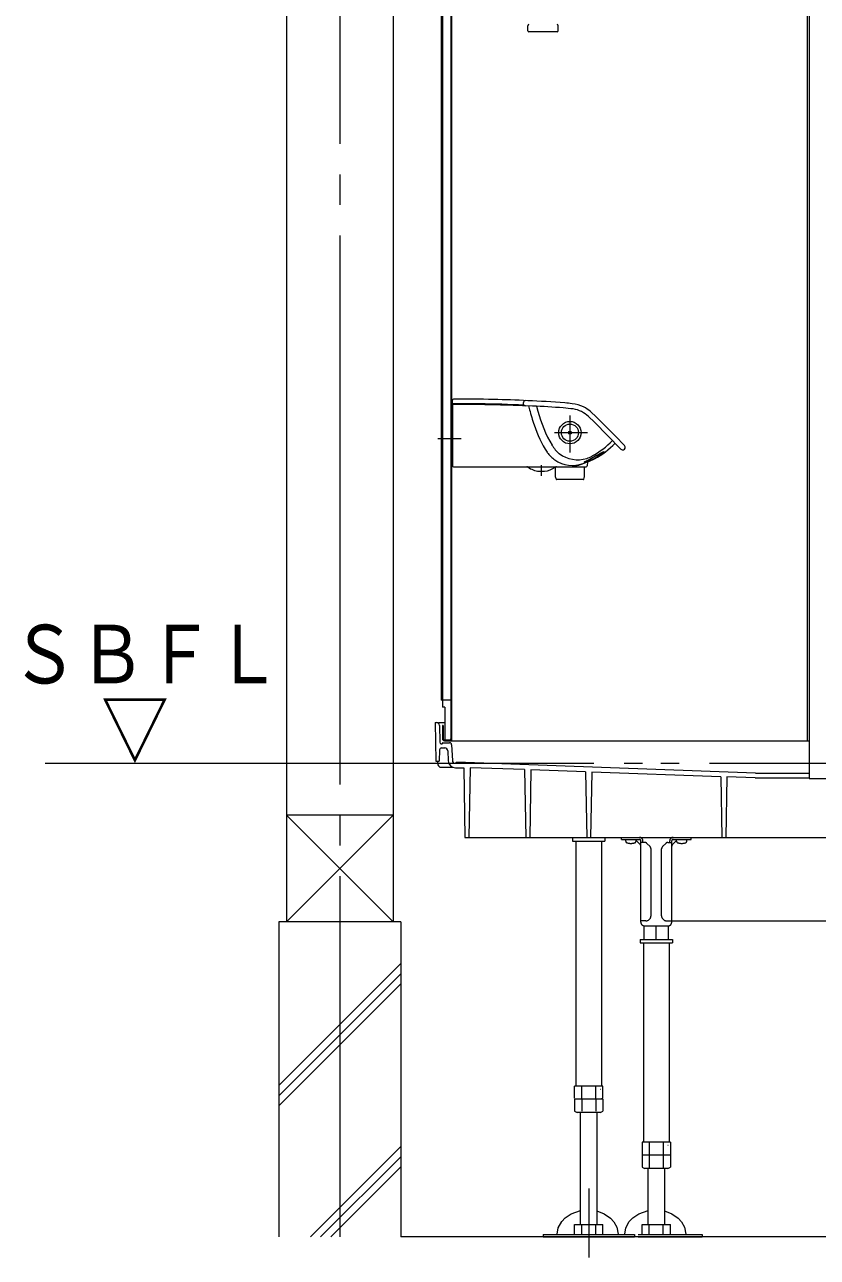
# Model space of a CAD drawing. Units: millimetres on the paper. Extents: x -305 to 305, y -152 to 152.
# Drawn here: x -140.6 to -114.59, y 14.89 to 55.3 of the extents above; entities that cross this region are included whole.
import ezdxf
from ezdxf.enums import TextEntityAlignment as Align

# ---------------------------------------------------------------- set-up
doc = ezdxf.new("R2010")
doc.units = ezdxf.units.MM
doc.linetypes.add('LONG_CHAIN', pattern=[21, 18, -1, 1, -1])
doc.linetypes.add('LONG_DOUBLE_CHAIN', pattern=[21.8, 18, -1, 0.6, -0.6, 0.6, -1])
doc.layers.add('0-1_VIEW0001', color=7, linetype='Continuous', lineweight=9)
doc.styles.add('ＭＳ ゴシック', font='')
doc.styles.get('ＭＳ ゴシック').set_extended_font_data('MS Gothic')

msp = doc.modelspace()

# ---------------------------------------------------------------- linework, layer by layer
at = {"layer": '0-1_VIEW0001'}
for p, q in [((-132.008, 111.391), (-132.008, 25.891)), ((-128.508, 111.391), (-128.508, 25.891)), ((-126.931, 97.258), (-126.931, 38.564)), ((-126.891, 97.258), (-126.891, 38.564)), ((-126.615, 97.258), (-126.615, 31.891)), ((-126.591, 97.258), (-126.591, 31.825)), ((-114.925, 97.258), (-114.925, 31.825)), ((-114.858, 97.258), (-114.858, 30.591)), ((-124.091, 55.1), (-124.091, 55.266)), ((-123.125, 55.066), (-124.058, 55.066)), ((-123.091, 55.1), (-123.091, 55.266)), ((-126.591, 40.908), (-126.591, 42.891)), ((-126.575, 42.908), (-126.558, 42.908)), ((-126.559, 42.871), (-126.557, 42.992)), ((-126.535, 42.853), (-126.54, 42.853)), ((-126.523, 42.853), (-126.535, 42.853)), ((-126.558, 42.833), (-126.558, 40.841)), ((-123.934, 42.797), (-124.165, 42.807)), ((-124.062, 42.803), (-124.032, 42.678)), ((-123.801, 42.791), (-123.757, 42.633)), ((-121.904, 42.27), (-122.1, 42.455)), ((-121.037, 41.385), (-121.904, 42.27)), ((-121.777, 41.209), (-121.685, 41.26)), ((-121.609, 41.298), (-121.604, 41.301)), ((-121.59, 41.295), (-121.601, 41.283)), ((-126.558, 40.892), (-126.575, 40.891)), ((-122.233, 40.964), (-122.215, 40.975)), ((-122.202, 40.954), (-122.223, 40.948)), ((-122.215, 40.975), (-122.19, 40.988)), ((-122.133, 40.967), (-122.14, 40.84)), ((-122.07, 40.995), (-121.901, 41.07)), ((-121.829, 41.18), (-121.777, 41.209)), ((-126.525, 40.808), (-122.173, 40.808)), ((-123.725, 40.66), (-123.538, 40.661)), ((-123.191, 40.796), (-123.191, 40.488)), ((-123.191, 40.483), (-123.162, 40.397)), ((-122.254, 40.397), (-122.226, 40.483)), ((-122.225, 40.488), (-122.225, 40.808)), ((-122.27, 40.386), (-123.146, 40.386)), ((-126.931, 39.558), (-126.931, 33.158)), ((-126.891, 39.558), (-126.891, 32.925)), ((-126.891, 33.158), (-126.931, 33.158)), ((-126.615, 33.158), (-126.891, 33.158)), ((-126.808, 32.925), (-126.891, 32.925)), ((-126.808, 32.925), (-126.808, 31.848)), ((-127.125, 32.425), (-127.09, 32.425)), ((-127.125, 32.425), (-127.103, 31.158)), ((-127.02, 32.425), (-126.808, 32.425)), ((-126.99, 32.326), (-126.98, 31.774)), ((-126.868, 32.325), (-126.891, 32.325)), ((-126.891, 32.325), (-126.891, 31.891)), ((-126.868, 32.325), (-126.868, 31.891)), ((-126.986, 31.526), (-126.996, 31.158)), ((-126.93, 31.725), (-126.908, 31.725)), ((-126.919, 31.591), (-126.813, 31.591)), ((-126.891, 31.741), (-126.881, 31.741)), ((-126.875, 31.758), (-126.656, 31.758)), ((-126.808, 31.848), (-126.825, 31.848)), ((-126.658, 31.825), (-126.825, 31.825)), ((-126.658, 31.848), (-126.808, 31.848)), ((-126.808, 31.825), (-126.591, 31.825)), ((-126.808, 31.825), (-114.858, 31.825)), ((-126.589, 31.694), (-126.566, 31.181)), ((-127.103, 31.158), (-126.996, 31.158)), ((-127.058, 31.158), (-127.037, 31.041)), ((-126.713, 31.496), (-126.699, 31.165)), ((-126.433, 31.085), (-126.433, 31.12)), ((-116.624, 30.768), (-126.433, 31.12)), ((-126.939, 30.958), (-126.552, 30.958)), ((-126.433, 31.085), (-126.468, 31.086)), ((-126.466, 30.941), (-126.191, 30.941)), ((-126.191, 30.941), (-126.152, 28.658)), ((-125.985, 30.943), (-126.025, 28.658)), ((-124.194, 30.879), (-125.985, 30.943)), ((-124.194, 30.879), (-124.155, 28.658)), ((-123.989, 30.872), (-124.028, 28.658)), ((-122.192, 30.807), (-123.989, 30.872)), ((-122.192, 30.807), (-122.155, 28.658)), ((-121.991, 30.8), (-122.028, 28.658)), ((-117.756, 30.648), (-121.991, 30.8)), ((-116.624, 30.768), (-114.858, 30.768)), ((-117.756, 30.648), (-117.721, 28.658)), ((-117.56, 30.641), (-117.595, 28.658)), ((-116.627, 30.608), (-117.56, 30.641)), ((-116.627, 30.608), (-114.858, 30.608)), ((-114.858, 30.591), (-114.308, 30.591)), ((-128.508, 29.391), (-132.008, 29.391)), ((-132.008, 29.391), (-128.508, 25.891)), ((-128.508, 29.391), (-132.008, 25.891)), ((-126.152, 28.658), (-88.698, 28.658)), ((-122.515, 28.538), (-122.515, 20.505)), ((-121.668, 28.538), (-121.668, 20.505)), ((-121.558, 28.658), (-121.558, 28.538)), ((-128.258, 25.891), (-132.258, 25.891)), ((-132.258, 25.891), (-132.258, 15.558)), ((-128.258, 25.891), (-128.258, 15.558)), ((-132.258, 20.522), (-128.258, 24.522)), ((-132.258, 20.189), (-128.258, 24.189)), ((-132.258, 19.855), (-128.258, 23.855)), ((-122.553, 20.107), (-122.553, 20.505)), ((-121.63, 20.505), (-122.553, 20.505)), ((-122.322, 20.105), (-122.322, 20.505)), ((-121.861, 20.105), (-121.861, 20.505)), ((-121.708, 20.405), (-121.698, 20.405)), ((-121.63, 20.107), (-121.63, 20.505)), ((-122.553, 20.071), (-122.553, 19.683)), ((-121.63, 20.071), (-122.553, 20.071)), ((-122.322, 20.071), (-122.322, 19.683)), ((-121.861, 20.071), (-121.861, 19.683)), ((-121.63, 20.107), (-121.691, 20.071)), ((-121.63, 20.071), (-121.63, 19.683)), ((-122.553, 19.683), (-122.475, 19.638)), ((-121.708, 19.638), (-122.475, 19.638)), ((-122.358, 15.968), (-122.358, 19.638)), ((-121.825, 19.638), (-121.825, 15.968)), ((-121.708, 19.638), (-121.63, 19.683)), ((-131.223, 15.558), (-128.258, 18.522)), ((-130.889, 15.558), (-128.258, 18.189)), ((-130.556, 15.558), (-128.258, 17.856)), ((-122.553, 15.635), (-122.553, 15.968)), ((-122.553, 15.968), (-121.63, 15.968)), ((-122.322, 15.635), (-122.322, 15.968)), ((-121.861, 15.635), (-121.861, 15.968)), ((-121.63, 15.635), (-121.63, 15.968)), ((-86.758, 15.558), (-128.258, 15.558)), ((-123.591, 15.635), (-120.591, 15.635)), ((-120.591, 15.635), (-120.591, 15.558))]:
    msp.add_line(p, q, dxfattribs=at)
at = {"layer": '0-1_VIEW0001', "linetype": 'LONG_CHAIN'}
for p, q in [((-130.258, 111.391), (-130.258, 15.558)), ((-122.708, 42.49), (-122.708, 41.278)), ((-126.28, 41.725), (-127.039, 41.725)), ((-123.212, 41.925), (-122.128, 41.925)), ((-123.638, 40.512), (-123.638, 40.861)), ((-122.091, 17.149), (-122.091, 14.891))]:
    msp.add_line(p, q, dxfattribs=at)
at = {"layer": '0-1_VIEW0001', "linetype": 'LONG_DOUBLE_CHAIN'}
msp.add_line((-139.925, 31.091), (-73.258, 31.091), dxfattribs=at)
at = {"layer": '0-1_VIEW0001', "color": 2, "linetype": 'LONG_DOUBLE_CHAIN'}
for p, q in [((-121.015, 28.591), (-121.015, 28.658)), ((-121.015, 28.591), (-120.431, 28.591)), ((-120.878, 28.534), (-120.883, 28.591)), ((-120.396, 28.409), (-120.539, 28.553)), ((-120.538, 28.534), (-120.533, 28.591)), ((-120.381, 25.875), (-120.381, 28.541)), ((-120.256, 28.491), (-120.381, 28.491)), ((-120.315, 28.491), (-120.315, 28.541)), ((-120.077, 28.354), (-120.185, 28.462)), ((-119.564, 28.462), (-119.672, 28.354)), ((-119.493, 28.491), (-119.368, 28.491)), ((-119.435, 28.491), (-119.435, 28.541)), ((-119.368, 25.875), (-119.368, 28.541)), ((-119.353, 28.409), (-119.21, 28.553)), ((-119.318, 28.591), (-118.735, 28.591)), ((-119.211, 28.534), (-119.216, 28.591)), ((-118.871, 28.534), (-118.866, 28.591)), ((-118.735, 28.591), (-118.735, 28.658)), ((-120.048, 26.091), (-120.048, 28.283)), ((-119.701, 26.091), (-119.701, 28.283)), ((-120.215, 25.925), (-120.381, 25.925)), ((-119.535, 25.925), (-119.368, 25.925)), ((-119.368, 25.925), (-110.525, 25.925)), ((-120.275, 25.305), (-120.275, 25.758)), ((-120.265, 25.758), (-119.485, 25.758)), ((-119.875, 25.305), (-119.875, 25.758)), ((-119.475, 25.305), (-119.475, 25.758)), ((-120.408, 25.305), (-119.341, 25.305)), ((-120.408, 25.305), (-120.408, 25.205)), ((-120.408, 25.205), (-119.341, 25.205)), ((-120.298, 25.205), (-120.298, 18.671)), ((-119.451, 25.205), (-119.451, 18.671)), ((-119.341, 25.305), (-119.341, 25.205)), ((-120.337, 18.671), (-120.337, 17.85)), ((-119.413, 18.671), (-120.337, 18.671)), ((-120.106, 18.671), (-120.106, 17.805)), ((-119.644, 18.671), (-119.644, 17.805)), ((-119.413, 18.671), (-119.413, 17.85)), ((-119.413, 18.238), (-120.337, 18.238)), ((-119.475, 18.238), (-120.275, 18.238)), ((-119.491, 18.571), (-119.481, 18.571)), ((-120.337, 17.85), (-120.258, 17.805)), ((-119.491, 17.805), (-120.258, 17.805)), ((-120.141, 15.968), (-120.141, 17.805)), ((-119.608, 17.805), (-119.608, 15.968)), ((-119.491, 17.805), (-119.413, 17.85)), ((-120.337, 15.635), (-120.337, 15.968)), ((-120.337, 15.968), (-119.413, 15.968)), ((-120.106, 15.635), (-120.106, 15.968)), ((-119.644, 15.635), (-119.644, 15.968)), ((-119.413, 15.635), (-119.413, 15.968)), ((-120.472, 15.558), (-118.375, 15.558)), ((-120.258, 15.635), (-119.491, 15.635))]:
    msp.add_line(p, q, dxfattribs=at)
at = {"layer": '0-1_VIEW0001'}
for points in [[(-122.032, 42.616), (-121.838, 42.438), (-121.21, 41.807), (-120.914, 41.499)], [(-122.241, 40.948), (-122.243, 40.949), (-122.245, 40.951)], [(-122.19, 40.988), (-122.118, 41.025), (-122.103, 41.033)], [(-122.103, 41.033), (-122.053, 41.059), (-121.999, 41.088), (-121.943, 41.118), (-121.886, 41.149)], [(-121.83, 41.179), (-121.836, 41.176), (-121.841, 41.173), (-121.847, 41.17), (-121.852, 41.167), (-121.858, 41.164), (-121.863, 41.161), (-121.869, 41.158), (-121.875, 41.155), (-121.88, 41.152), (-121.886, 41.149)], [(-122.625, 28.658), (-122.625, 28.538), (-121.558, 28.538)], [(-123.123, 15.635), (-123.123, 15.648), (-123.089, 15.856), (-122.978, 16.063), (-122.862, 16.187), (-122.664, 16.321), (-122.358, 16.425)], [(-121.825, 16.411), (-121.581, 16.32), (-121.372, 16.175), (-121.264, 16.056), (-121.167, 15.882), (-121.123, 15.648), (-121.123, 15.635)], [(-123.591, 15.635), (-123.591, 15.558), (-120.591, 15.558)]]:
    msp.add_lwpolyline(points, dxfattribs=at)
at = {"layer": '0-1_VIEW0001', "color": 2, "linetype": 'LONG_DOUBLE_CHAIN'}
for points in [[(-120.907, 15.635), (-120.907, 15.648), (-120.872, 15.856), (-120.762, 16.063), (-120.646, 16.187), (-120.447, 16.321), (-120.141, 16.425)], [(-119.608, 16.411), (-119.365, 16.32), (-119.155, 16.175), (-119.047, 16.056), (-118.95, 15.882), (-118.907, 15.648), (-118.907, 15.635)], [(-120.472, 15.635), (-118.375, 15.635), (-118.375, 15.558)]]:
    msp.add_lwpolyline(points, dxfattribs=at)
at = {"layer": '0-1_VIEW0001'}
for radius in [0.368, 0.28, 0.05]:
    msp.add_circle((-122.708, 41.925), radius, dxfattribs=at)
for centre, radius, start, end in [((-124.058, 55.266), 0.0333, 90, 180), ((-124.058, 55.1), 0.0333, 180, 270), ((-123.125, 55.266), 0.0333, 0, 90), ((-123.125, 55.1), 0.0333, 270, 0), ((-126.575, 42.891), 0.0167, 90, 180), ((-126.189, 16.207), 26.667, 88.8756, 90.7948), ((-126.541, 42.833), 0.0167, 148.7154, 180), ((-126.524, 42.991), 0.0333, 89.9616, 179), ((-126.54, 42.836), 0.0167, 89.9832, 162.6687), ((-126.193, 16.36), 26.667, 87.8981, 90.7104), ((-126.42, 9.52), 33.333, 88.764, 90.1769), ((-126.006, 9.513), 33.333, 88.0658, 89.4762), ((-125.983, 9.537), 33.333, 86.951, 89.4555), ((-125.55, 16.344), 26.667, 86.8701, 89.2805), ((-124.161, 42.891), 0.0833, 88.7676, 267.8813), ((-125.081, 16.323), 26.667, 85.2525, 87.8786), ((-125.491, 16.36), 26.667, 83.8576, 84.3679), ((-122.713, 41.876), 1, 62.9879, 85.6828), ((-125.686, 9.504), 33.333, 87.2057, 88.616), ((-120.14, 43.602), 4, 193.3552, 200.8806), ((-125.064, 16.154), 26.667, 85.4104, 87.5707), ((-119.872, 43.585), 4, 193.7732, 211.1336), ((-125.397, 16.183), 26.667, 83.973, 84.6927), ((-122.766, 41.716), 1, 63.9675, 80.3101), ((-122.978, 41.451), 1.333, 48.8169, 60.7567), ((-120.075, 43.419), 4, 198.0951, 212.3189), ((-123.241, 43.512), 2.667, 298.1294, 316.2686), ((-121.372, 42.945), 2.667, 218.6332, 222.6343), ((-121.076, 42.994), 2.667, 213.6227, 217.6238), ((-121.246, 43.194), 2.667, 223.275, 227.2281), ((-122.455, 42.045), 1.008, 233.3271, 287.3717), ((-123.156, 43.423), 2.667, 298.0705, 316.305), ((-123.211, 43.409), 2.667, 300.0683, 307.1289), ((-120.437, 38.903), 2.667, 116.0783, 117.9079), ((-121.589, 41.271), 0.0333, 97.5262, 115.1883), ((-121.593, 41.299), 0.005, 309.5774, 95.4948), ((-120.974, 41.441), 0.0833, 221.7935, 43.9247), ((-126.575, 40.908), 0.0167, 180, 270), ((-126.525, 40.841), 0.0333, 180, 270), ((-121.56, 43.13), 2.667, 228.2855, 231.8478), ((-122.629, 41.859), 1.008, 235.0259, 290.5969), ((-122.709, 41.476), 0.668, 270, 284.9483), ((-123.184, 43.418), 2.667, 284.0782, 294.6919), ((-122.197, 40.909), 0.0667, 123.5574, 135.4317), ((-122.228, 40.951), 0.0167, 163.3223, 178.2146), ((-122.217, 41.01), 0.0667, 248.246, 251.6448), ((-122.238, 41.013), 0.0667, 270.3995, 283.0267), ((-123.133, 43.453), 2.667, 290.4334, 298.1511), ((-122.173, 40.841), 0.0333, 270, 357), ((-122.341, 41.724), 0.668, 286.2383, 302.3162), ((-124.122, 40.741), 0.0667, 54.8593, 90), ((-123.638, 41.429), 0.775, 234.8593, 263.5801), ((-123.638, 41.429), 0.775, 277.4233, 305.1407), ((-123.154, 40.741), 0.0667, 90, 125.1407), ((-123.175, 40.488), 0.0167, 180, 198.4349), ((-122.241, 40.488), 0.0167, 341.565, 0), ((-123.146, 40.402), 0.0167, 198.4349, 270), ((-122.27, 40.402), 0.0167, 270, 341.565), ((-127.09, 32.325), 0.1, 1, 90), ((-126.919, 31.525), 0.0667, 90, 178.5), ((-126.93, 31.775), 0.05, 181, 270), ((-126.908, 31.741), 0.0167, 270, 0), ((-126.825, 31.891), 0.0667, 180, 270), ((-126.875, 31.741), 0.0167, 90, 180), ((-126.825, 31.891), 0.0433, 180, 270), ((-126.813, 31.491), 0.1, 2.5, 90), ((-126.658, 31.891), 0.0667, 270, 0), ((-126.658, 31.891), 0.0433, 270, 0), ((-126.658, 31.891), 0.0667, 270, 360), ((-126.655, 31.691), 0.0667, 2.5, 90), ((-126.466, 31.175), 0.233, 182.5, 270), ((-126.466, 31.186), 0.1, 182.5, 268.8542), ((-126.939, 31.058), 0.1, 190, 270)]:
    msp.add_arc(centre, radius, start, end, dxfattribs=at)
at = {"layer": '0-1_VIEW0001', "color": 5}
msp.add_arc((-122.881, 41.588), 1.333, 50.4464, 62.1603, dxfattribs=at)
at = {"layer": '0-1_VIEW0001', "color": 2, "linetype": 'LONG_DOUBLE_CHAIN'}
for centre, radius, start, end in [((-120.815, 28.539), 0.0633, 184.9998, 254.637), ((-120.708, 28.928), 0.467, 254.6374, 285.3625), ((-120.601, 28.539), 0.0633, 285.3625, 355.0003), ((-120.431, 28.541), 0.117, 0, 90), ((-120.431, 28.541), 0.05, 0, 90), ((-120.431, 28.374), 0.05, 0, 45), ((-120.256, 28.391), 0.1, 45, 90), ((-120.148, 28.283), 0.1, 0, 45), ((-119.601, 28.283), 0.1, 135, 180), ((-119.493, 28.391), 0.1, 90, 135), ((-119.318, 28.541), 0.117, 90, 180), ((-119.318, 28.541), 0.05, 90, 180), ((-119.318, 28.374), 0.05, 135, 180), ((-119.148, 28.539), 0.0633, 184.9998, 254.637), ((-119.041, 28.928), 0.467, 254.6374, 285.3625), ((-118.935, 28.539), 0.0633, 285.3625, 355.0003), ((-120.265, 25.875), 0.117, 180, 270), ((-120.215, 26.091), 0.167, 270, 0), ((-119.535, 26.091), 0.167, 180, 270), ((-119.485, 25.875), 0.117, 270, 0)]:
    msp.add_arc(centre, radius, start, end, dxfattribs=at)

# ---------------------------------------------------------------- texts
at = {"layer": '0-1_VIEW0001', "style": 'ＭＳ ゴシック', "width": 0.85}
for s, p in [('ＳＢＦＬ', (-141.071, 33.129)), ('▽', (-138.094, 30.685))]:
    msp.add_text(s, height=1.921, dxfattribs=at).set_placement(p, align=Align.BOTTOM_LEFT)

doc.saveas('drawing.dxf')
